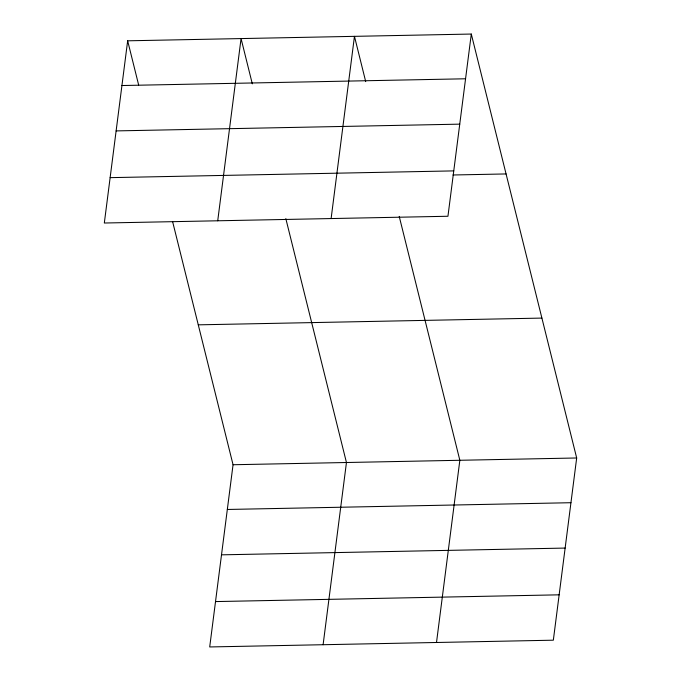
<?xml version="1.0" encoding="UTF-8"?>
<svg xmlns="http://www.w3.org/2000/svg" width="681" height="681" viewBox="0 0 681 681"><rect width="100%" height="100%" fill="white"/><g stroke="black" fill="none" stroke-linecap="round" stroke-linejoin="round"><path stroke-width="1.02" d="M127.662 40.809L104.321 223.019L447.945 216.26L471.295 34.05L127.662 40.809L138.66 85.04M217.724 220.789L241.065 38.579L252.31 83.84M172.676 221.887L233.055 464.74L209.705 646.95L553.338 640.191L576.679 457.981L471.295 34.05M331.119 218.558L354.46 36.348L365.706 81.609M323.109 644.72L346.45 462.51L285.824 218.627M436.504 642.489L459.845 460.279L399.219 216.396M121.933 85.534L465.557 78.783M116.128 130.905L459.752 124.146M110.135 177.647L453.759 170.888M452.959 174.991L506.068 173.944M198.273 324.837L541.897 318.087M233.055 464.74L576.679 457.981M227.318 509.465L570.95 502.714M221.512 554.836L565.136 548.077M215.519 601.578L559.144 594.828"/></g></svg>
